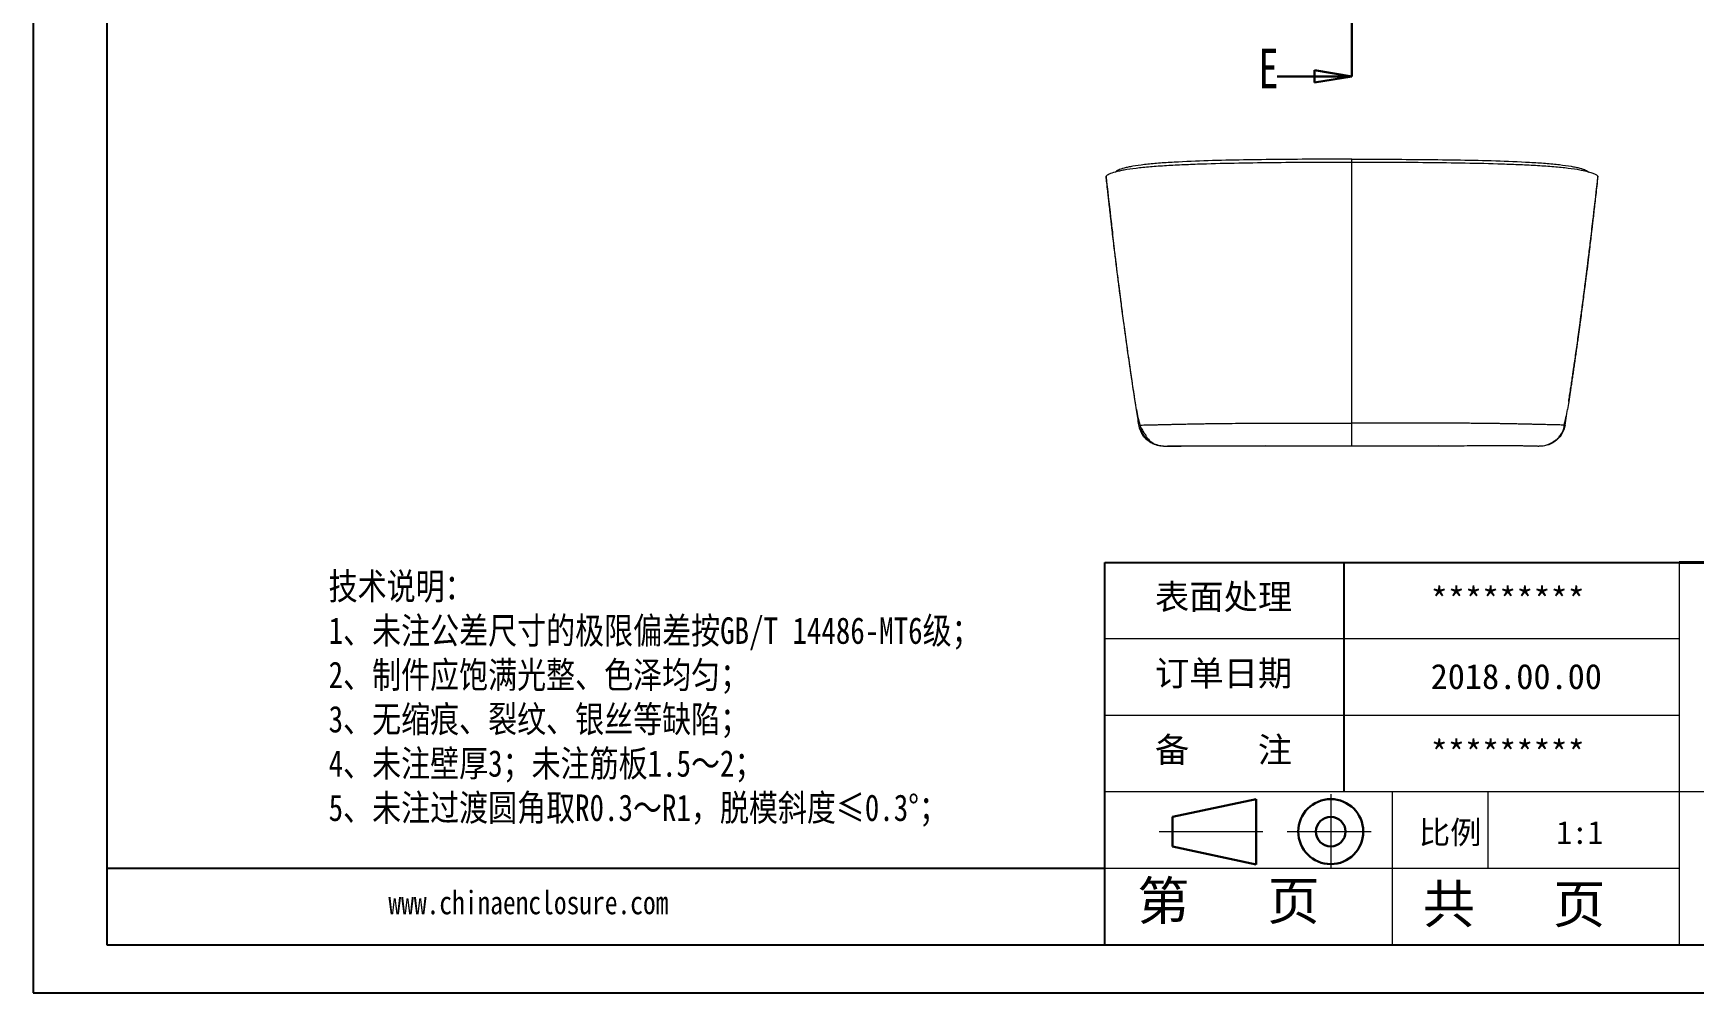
# Model space of a CAD drawing. Header units: inches. Extents: x 1631 to 3663, y 1126 to 1454.
# Drawn here: x 3146.8 to 3279.9, y 1125.7 to 1202.6 of the extents above; entities that cross this region are included whole.
import ezdxf

# ---------------------------------------------------------------- set-up
doc = ezdxf.new("R2010")
doc.units = ezdxf.units.IN
doc.header["$LTSCALE"] = 15
doc.linetypes.add('CENTER2', pattern=[28.575, 19.05, -3.175, 3.175, -3.175])
doc.linetypes.add('PHANTOM', pattern=[12.7, 6.35, -1.27, 1.27, -1.27, 1.27, -1.27])
doc.layers.add('文字', color=81, linetype='Continuous')
for name, color, linetype, lineweight in [('粗实线', 7, 'Continuous', 30), ('细实线', 3, 'Continuous', 9), ('细点划线', 2, 'CENTER2', 9)]:
    doc.layers.add(name, color=color, linetype=linetype, lineweight=lineweight)
doc.styles.add('SLDTEXTSTYLE0', font='TXT', dxfattribs={"width": 0.75})
doc.styles.get("Standard").update_dxf_attribs({"font": 'txt', "bigfont": 'gbcbig.shx'})
doc.styles.add('宋体', font='', dxfattribs={"width": 0.8, "height": 3.5})
doc.styles.get('宋体').set_extended_font_data('SimSun')

# ---------------------------------------------------------------- blocks, each defined once
blk = doc.blocks.new('_CLOSED')
at = {"color": 0, "linetype": 'ByBlock', "lineweight": -2}
for p, q in [((-1, 0.166667), (0, 0)), ((-1, 0.166667), (-1, -0.166667)), ((0, 0), (-1, -0.166667)), ((0, 0), (-1, 0))]:
    blk.add_line(p, q, dxfattribs=at)

msp = doc.modelspace()

# ---------------------------------------------------------------- linework, layer by layer
for p, q in [((3146.836, 1286.739), (3146.836, 1125.657)), ((3152.731, 1282.904), (3152.731, 1129.492)), ((3146.836, 1200.232), (3146.836, 1125.657)), ((3232.746, 1129.492), (3232.746, 1160.174)), ((3232.746, 1160.174), (3278.77, 1160.174)), ((3251.923, 1141.765), (3251.923, 1160.174)), ((3232.746, 1135.628), (3152.731, 1135.628)), ((3152.731, 1129.492), (3370.817, 1129.492)), ((3146.836, 1125.657), (3374.652, 1125.657)), ((3146.836, 1125.657), (3252.306, 1125.657))]:
    msp.add_line(p, q)
at = {"color": 1, "linetype": 'PHANTOM', "lineweight": 30}
msp.add_line((3252.545, 1236.106), (3252.545, 1199.161), dxfattribs=at)
at = {"color": 7, "linetype": 'Continuous', "lineweight": 30}
msp.add_line((3246.545, 1199.161), (3252.545, 1199.161), dxfattribs=at)
at = {"color": 8, "linetype": 'Continuous', "lineweight": 15}
msp.add_line((3252.545, 1192.26), (3252.545, 1192.519), dxfattribs=at)
at = {"color": 7, "linetype": 'Continuous', "lineweight": 15}
for p, q in [((3232.836, 1191.147), (3232.833, 1191.123)), ((3272.257, 1191.123), (3272.253, 1191.147)), ((3269.625, 1171.191), (3269.771, 1172.125)), ((3235.533, 1171.194), (3235.536, 1171.194)), ((3245.62, 1169.522), (3245.445, 1169.506)), ((3259.645, 1169.506), (3259.475, 1169.521))]:
    msp.add_line(p, q, dxfattribs=at)
for points, knots in [([(3252.545, 1192.26), (3250.52, 1192.26), (3248.498, 1192.256), (3245.471, 1192.227), (3244.464, 1192.214), (3242.474, 1192.177), (3241.488, 1192.153), (3240.033, 1192.105), (3239.552, 1192.087), (3238.6, 1192.045), (3238.132, 1192.021), (3237.232, 1191.967), (3236.798, 1191.937), (3236.18, 1191.884), (3235.978, 1191.866), (3235.594, 1191.827), (3235.043, 1191.766), (3234.57, 1191.697), (3234.15, 1191.623), (3234.018, 1191.598), (3233.776, 1191.545), (3233.666, 1191.518), (3233.365, 1191.437), (3233.206, 1191.381), (3232.963, 1191.265), (3232.881, 1191.206), (3232.836, 1191.147)], [0, 0, 0, 0, 0.25, 0.25, 0.375, 0.375, 0.5, 0.5, 0.5625, 0.5625, 0.625, 0.625, 0.6875, 0.6875, 0.71875, 0.71875, 0.75, 0.8125, 0.8125, 0.84375, 0.84375, 0.875, 0.875, 0.9375, 0.9375, 1, 1, 1, 1]), ([(3252.545, 1192.519), (3250.608, 1192.519), (3248.671, 1192.515), (3245.778, 1192.489), (3244.813, 1192.477), (3242.901, 1192.443), (3241.955, 1192.421), (3240.098, 1192.363), (3239.184, 1192.327), (3237.862, 1192.253), (3237.438, 1192.225), (3236.838, 1192.178), (3236.644, 1192.161), (3236.268, 1192.125), (3236.085, 1192.106), (3235.564, 1192.045), (3235.256, 1192.002), (3234.849, 1191.932), (3234.722, 1191.908), (3234.488, 1191.858), (3234.38, 1191.833), (3234.088, 1191.754), (3233.935, 1191.7), (3233.707, 1191.59), (3233.632, 1191.534), (3233.593, 1191.477)], [0, 0, 0, 0, 0.25, 0.25, 0.375, 0.375, 0.5, 0.5, 0.625, 0.625, 0.6875, 0.6875, 0.71875, 0.71875, 0.75, 0.75, 0.8125, 0.8125, 0.84375, 0.84375, 0.875, 0.875, 0.9375, 0.9375, 1, 1, 1, 1]), ([(3252.545, 1192.519), (3254.482, 1192.519), (3256.418, 1192.515), (3259.312, 1192.489), (3260.277, 1192.477), (3262.189, 1192.443), (3263.134, 1192.421), (3264.992, 1192.363), (3265.906, 1192.327), (3267.228, 1192.253), (3267.652, 1192.225), (3268.252, 1192.178), (3268.446, 1192.161), (3268.822, 1192.125), (3269.005, 1192.106), (3269.526, 1192.045), (3269.834, 1192.002), (3270.241, 1191.932), (3270.368, 1191.908), (3270.602, 1191.858), (3270.71, 1191.833), (3271.002, 1191.754), (3271.154, 1191.7), (3271.383, 1191.59), (3271.458, 1191.534), (3271.497, 1191.477)], [0, 0, 0, 0, 0.25, 0.25, 0.375, 0.375, 0.5, 0.5, 0.625, 0.625, 0.6875, 0.6875, 0.71875, 0.71875, 0.75, 0.75, 0.8125, 0.8125, 0.84375, 0.84375, 0.875, 0.875, 0.9375, 0.9375, 1, 1, 1, 1]), ([(3252.545, 1171.354), (3252.545, 1173.329), (3252.545, 1177.783), (3252.545, 1184.407), (3252.545, 1189.322), (3252.545, 1191.893), (3252.545, 1192.26)], [0.059101, 0.059101, 0.059101, 0.059101, 0.25, 0.5, 0.75, 0.79183766, 0.79183766, 0.79183766, 0.79183766]), ([(3272.253, 1191.147), (3272.165, 1191.266), (3271.932, 1191.38), (3271.432, 1191.516), (3271.321, 1191.543), (3271.08, 1191.596), (3270.951, 1191.621), (3270.535, 1191.695), (3270.221, 1191.741), (3269.695, 1191.805), (3269.51, 1191.825), (3269.125, 1191.865), (3268.926, 1191.883), (3268.311, 1191.935), (3267.877, 1191.966), (3266.972, 1192.02), (3266.503, 1192.044), (3265.557, 1192.086), (3265.077, 1192.104), (3263.621, 1192.153), (3262.63, 1192.177), (3260.624, 1192.214), (3259.618, 1192.227), (3256.595, 1192.256), (3254.571, 1192.26), (3252.545, 1192.26)], [0, 0, 0, 0, 0.125, 0.125, 0.15625, 0.15625, 0.1875, 0.1875, 0.25, 0.25, 0.28125, 0.28125, 0.3125, 0.3125, 0.375, 0.375, 0.4375, 0.4375, 0.5, 0.5, 0.625, 0.625, 0.75, 0.75, 1, 1, 1, 1]), ([(3232.83, 1191.123), (3232.949, 1190.042), (3233.12, 1188.503), (3233.306, 1186.959), (3233.361, 1186.499)], [0, 0, 0, 0, 0.7024341, 1, 1, 1, 1]), ([(3271.764, 1186.799), (3271.808, 1187.159), (3271.982, 1188.603), (3272.141, 1190.042), (3272.26, 1191.123)], [0, 0, 0, 0, 0.2489043, 1, 1, 1, 1]), ([(3235.464, 1171.191), (3235.433, 1171.39), (3235.367, 1171.802), (3235.268, 1172.439), (3235.163, 1173.116), (3235.059, 1173.798), (3234.979, 1174.332), (3234.922, 1174.717), (3234.883, 1174.982), (3234.839, 1175.278), (3234.791, 1175.606), (3234.753, 1175.866), (3234.719, 1176.105), (3234.682, 1176.362), (3234.623, 1176.775), (3234.566, 1177.176), (3234.525, 1177.466), (3234.506, 1177.604), (3234.491, 1177.71), (3234.473, 1177.842), (3234.45, 1178.002), (3234.425, 1178.189), (3234.395, 1178.402), (3234.361, 1178.651), (3234.328, 1178.89), (3234.298, 1179.114), (3234.271, 1179.312), (3234.242, 1179.528), (3234.187, 1179.939), (3234.109, 1180.525), (3234.013, 1181.256), (3233.927, 1181.92), (3233.851, 1182.508), (3233.789, 1182.999), (3233.734, 1183.432), (3233.681, 1183.855), (3233.621, 1184.341), (3233.549, 1184.927), (3233.468, 1185.592), (3233.384, 1186.297), (3233.309, 1186.927), (3233.263, 1187.318), (3233.244, 1187.478)], [0, 0, 0, 0, 0.0368311, 0.0760582, 0.117682, 0.1617033, 0.2019657, 0.2163051, 0.2325901, 0.2508208, 0.270997, 0.293106, 0.2987517, 0.31505, 0.3404248, 0.3748757, 0.3889244, 0.3937776, 0.400281, 0.4084348, 0.4182389, 0.4296932, 0.4427978, 0.4575525, 0.4755928, 0.4866604, 0.4988156, 0.5120584, 0.5263887, 0.5744556, 0.6198904, 0.6609199, 0.6965759, 0.7280719, 0.7512132, 0.7762047, 0.8058881, 0.8407401, 0.8839271, 0.9281806, 0.9704046, 1, 1, 1, 1]), ([(3269.92, 1173.081), (3269.945, 1173.241), (3269.983, 1173.486), (3270.033, 1173.817), (3270.072, 1174.073), (3270.11, 1174.328), (3270.148, 1174.581), (3270.185, 1174.832), (3270.222, 1175.082), (3270.264, 1175.368), (3270.318, 1175.736), (3270.389, 1176.229), (3270.472, 1176.81), (3270.565, 1177.467), (3270.636, 1177.974), (3270.685, 1178.332), (3270.71, 1178.511), (3270.735, 1178.695), (3270.761, 1178.883), (3270.787, 1179.076), (3270.814, 1179.274), (3270.847, 1179.521), (3270.892, 1179.856), (3270.954, 1180.317), (3271.03, 1180.897), (3271.101, 1181.441), (3271.154, 1181.852), (3271.186, 1182.1), (3271.217, 1182.338), (3271.258, 1182.662), (3271.308, 1183.057), (3271.362, 1183.481), (3271.405, 1183.83), (3271.442, 1184.123), (3271.473, 1184.38), (3271.549, 1184.996), (3271.646, 1185.791), (3271.76, 1186.744), (3271.821, 1187.266), (3271.851, 1187.524)], [0, 0, 0, 0, 0.0331948, 0.0510879, 0.0688666, 0.0865309, 0.1040809, 0.1215165, 0.1388378, 0.1560447, 0.1811103, 0.2152949, 0.2585969, 0.3020147, 0.3518625, 0.3639363, 0.3763341, 0.3890557, 0.4021012, 0.4154705, 0.4291636, 0.4431805, 0.4667836, 0.4986615, 0.5388127, 0.5872346, 0.6116096, 0.624159, 0.6386282, 0.6610052, 0.6912889, 0.7206288, 0.7490789, 0.7636992, 0.7814377, 0.8022941, 0.8914992, 0.9465143, 1, 1, 1, 1]), ([(3235.267, 1172.447), (3235.247, 1172.576), (3235.212, 1172.801), (3235.178, 1173.026), (3235.163, 1173.121)], [0, 0, 0, 0, 0.5768173, 1, 1, 1, 1]), ([(3269.922, 1173.09), (3269.921, 1173.084), (3269.889, 1172.87), (3269.855, 1172.655), (3269.823, 1172.447)], [0, 0, 0, 0, 0.0284656, 1, 1, 1, 1]), ([(3235.271, 1172.447), (3235.307, 1172.234), (3235.378, 1171.818), (3235.487, 1171.399), (3235.54, 1171.194)], [0, 0, 0, 0, 0.5118642, 1, 1, 1, 1]), ([(3269.55, 1171.194), (3269.603, 1171.398), (3269.712, 1171.818), (3269.783, 1172.234), (3269.819, 1172.447)], [0, 0, 0, 0, 0.4884779, 1, 1, 1, 1]), ([(3235.551, 1171.199), (3235.538, 1171.199), (3235.474, 1171.196), (3235.469, 1171.193), (3235.464, 1171.191)], [0, 0, 0, 0, 0.1964532, 1, 1, 1, 1]), ([(3237.439, 1169.506), (3237.392, 1169.507), (3237.296, 1169.509), (3237.155, 1169.525), (3237.015, 1169.55), (3236.879, 1169.585), (3236.679, 1169.651), (3236.424, 1169.771), (3236.134, 1169.977), (3235.886, 1170.23), (3235.715, 1170.48), (3235.599, 1170.714), (3235.515, 1170.935), (3235.482, 1171.102), (3235.464, 1171.191)], [0, 0, 0, 0, 0.0506719, 0.1012479, 0.1515481, 0.2013952, 0.2506175, 0.3743549, 0.5002043, 0.625841, 0.7496895, 0.819691, 0.9037626, 1, 1, 1, 1]), ([(3235.533, 1171.194), (3235.537, 1171.179), (3235.56, 1171.104), (3235.631, 1170.967), (3235.732, 1170.797), (3235.83, 1170.653), (3235.907, 1170.548), (3235.957, 1170.477), (3235.986, 1170.434), (3236.005, 1170.402), (3236.015, 1170.381), (3236.028, 1170.351), (3236.029, 1170.324), (3236.065, 1170.251), (3236.153, 1170.119), (3236.355, 1169.908), (3236.643, 1169.721), (3236.948, 1169.593), (3237.126, 1169.554), (3237.219, 1169.534)], [0, 0, 0, 0, 0.0270303, 0.1454129, 0.2420582, 0.3171968, 0.3717921, 0.3921723, 0.4087605, 0.422837, 0.4295722, 0.4364593, 0.4683822, 0.5052736, 0.549005, 0.6625544, 0.8141889, 0.9034664, 1, 1, 1, 1]), ([(3235.57, 1171.103), (3235.584, 1171.026), (3235.621, 1170.832), (3235.745, 1170.563), (3235.9, 1170.318), (3236.06, 1170.128), (3236.243, 1169.956), (3236.487, 1169.783), (3236.814, 1169.619), (3237.071, 1169.563), (3237.209, 1169.532)], [0, 0, 0, 0, 0.0971119, 0.2429519, 0.3635176, 0.4557305, 0.550108, 0.6738357, 0.8251964, 1, 1, 1, 1]), ([(3269.625, 1171.191), (3269.591, 1170.976), (3269.519, 1170.754), (3269.289, 1170.336), (3269.133, 1170.141), (3268.758, 1169.823), (3268.541, 1169.7), (3268.095, 1169.542), (3267.866, 1169.506), (3267.65, 1169.506)], [0, 0, 0, 0, 0.25, 0.25, 0.5, 0.5, 0.75, 0.75, 1, 1, 1, 1]), ([(3267.856, 1169.534), (3268.003, 1169.569), (3268.268, 1169.632), (3268.59, 1169.798), (3268.826, 1169.96), (3268.933, 1170.032), (3269.027, 1170.11), (3269.155, 1170.237), (3269.339, 1170.477), (3269.517, 1170.816), (3269.558, 1171.079), (3269.576, 1171.194)], [0, 0, 0, 0, 0.16900611, 0.30505499, 0.40706885, 0.48467666, 0.52638701, 0.57592347, 0.70324206, 0.86942257, 1, 1, 1, 1]), ([(3269.547, 1171.2), (3269.553, 1171.2), (3269.564, 1171.199), (3269.581, 1171.198), (3269.6, 1171.196), (3269.62, 1171.194), (3269.623, 1171.192), (3269.625, 1171.191)], [0, 0, 0, 0, 0.1215291, 0.2167417, 0.3946068, 0.655476, 1, 1, 1, 1]), ([(3269.584, 1171.193), (3269.582, 1171.193), (3269.579, 1171.193), (3269.557, 1171.194), (3269.548, 1171.194)], [0, 0, 0, 0, 0.5756155, 1, 1, 1, 1]), ([(3237.209, 1169.53), (3237.207, 1169.527), (3237.203, 1169.521), (3237.241, 1169.517), (3237.263, 1169.515)], [0, 0, 0, 0, 0.4453742, 1, 1, 1, 1]), ([(3237.439, 1169.506), (3237.448, 1169.506), (3237.464, 1169.506), (3237.515, 1169.506), (3237.566, 1169.506), (3237.569, 1169.506)], [0, 0, 0, 0, 0.484689, 0.9660731, 1, 1, 1, 1]), ([(3237.569, 1169.507), (3237.578, 1169.507), (3237.6, 1169.507), (3237.7, 1169.512), (3237.858, 1169.52), (3238.01, 1169.53), (3238.087, 1169.534)], [0, 0, 0, 0, 0.1968336, 0.45928, 0.7268957, 1, 1, 1, 1]), ([(3237.698, 1169.513), (3237.776, 1169.514), (3237.929, 1169.515), (3238.229, 1169.517), (3238.567, 1169.52), (3238.978, 1169.522), (3239.465, 1169.525), (3240.027, 1169.527), (3240.689, 1169.53), (3241.442, 1169.533), (3242.267, 1169.535), (3243.052, 1169.536), (3243.927, 1169.536), (3244.956, 1169.536), (3246.2, 1169.536), (3247.587, 1169.536), (3249.115, 1169.536), (3250.783, 1169.536), (3251.942, 1169.536), (3252.545, 1169.536)], [0, 0, 0, 0, 0.0351583, 0.0695925, 0.1032899, 0.136208, 0.1788582, 0.2200851, 0.2599124, 0.3168193, 0.3699573, 0.4190652, 0.4653986, 0.5333885, 0.609799, 0.694638, 0.7879196, 0.8896751, 1, 1, 1, 1]), ([(3237.717, 1169.513), (3237.752, 1169.513), (3237.87, 1169.513), (3238.145, 1169.513), (3238.521, 1169.514), (3238.932, 1169.516), (3239.36, 1169.518), (3239.797, 1169.521), (3240.234, 1169.525), (3240.549, 1169.528), (3240.705, 1169.53)], [0, 0, 0, 0, 0.0705263, 0.2342965, 0.3873497, 0.5296954, 0.6613576, 0.782373, 0.8927393, 1, 1, 1, 1]), ([(3252.545, 1169.536), (3253.121, 1169.536), (3254.264, 1169.536), (3255.925, 1169.536), (3257.478, 1169.537), (3258.886, 1169.538), (3260.147, 1169.54), (3261.259, 1169.542), (3262.222, 1169.544), (3262.995, 1169.547), (3263.599, 1169.549), (3264.053, 1169.552), (3264.419, 1169.555), (3264.723, 1169.56), (3265.014, 1169.564), (3265.336, 1169.56), (3265.722, 1169.554), (3266.116, 1169.546), (3266.493, 1169.537), (3266.832, 1169.528), (3267.15, 1169.52), (3267.303, 1169.515), (3267.382, 1169.513)], [0, 0, 0, 0, 0.1049063, 0.207941, 0.3022317, 0.3878193, 0.4647283, 0.5329782, 0.5925706, 0.6435443, 0.6781725, 0.7073653, 0.7311476, 0.7495649, 0.7672248, 0.7893768, 0.8185019, 0.8544416, 0.8857212, 0.9205388, 0.9587035, 1, 1, 1, 1]), ([(3267.289, 1169.534), (3267.364, 1169.526), (3267.501, 1169.509), (3267.516, 1169.508), (3267.522, 1169.507)], [0, 0, 0, 0, 0.5455721, 1, 1, 1, 1]), ([(3267.65, 1169.506), (3267.642, 1169.506), (3267.626, 1169.506), (3267.575, 1169.506), (3267.525, 1169.506), (3267.522, 1169.506)], [0, 0, 0, 0, 0.487457, 0.9720769, 1, 1, 1, 1]), ([(3267.826, 1169.515), (3267.848, 1169.517), (3267.885, 1169.52), (3267.881, 1169.527), (3267.879, 1169.53)], [0, 0, 0, 0, 0.56632448, 1, 1, 1, 1])]:
    msp.add_open_spline(points, degree=3, knots=knots, dxfattribs=at)
at = {"color": 8, "linetype": 'Continuous', "lineweight": 15}
for points, knots in [([(3235.163, 1173.121), (3235.135, 1173.303), (3235.065, 1173.764), (3234.951, 1174.526), (3234.815, 1175.444), (3234.685, 1176.348), (3234.569, 1177.163), (3234.48, 1177.802), (3234.409, 1178.315), (3234.338, 1178.832), (3234.257, 1179.434), (3234.167, 1180.106), (3234.084, 1180.737), (3233.996, 1181.407), (3233.906, 1182.107), (3233.815, 1182.824), (3233.742, 1183.404), (3233.683, 1183.877), (3233.632, 1184.29), (3233.583, 1184.689), (3233.535, 1185.089), (3233.489, 1185.466), (3233.449, 1185.801), (3233.41, 1186.125), (3233.369, 1186.473), (3233.324, 1186.849), (3233.282, 1187.211), (3233.242, 1187.556), (3233.2, 1187.914), (3233.157, 1188.287), (3233.114, 1188.662), (3233.074, 1189.015), (3233.036, 1189.346), (3233.002, 1189.655), (3232.954, 1190.081), (3232.899, 1190.576), (3232.855, 1190.975), (3232.836, 1191.147)], [0, 0, 0, 0, 0.0303902, 0.0769741, 0.1271653, 0.1834216, 0.227539, 0.2629948, 0.2897888, 0.3130255, 0.3490642, 0.3898598, 0.4248565, 0.4540539, 0.5012296, 0.5411658, 0.5732861, 0.5975894, 0.619732, 0.6418646, 0.6639871, 0.6860997, 0.7045489, 0.7196303, 0.7400428, 0.7623221, 0.7822073, 0.8002303, 0.8196546, 0.8416202, 0.8623895, 0.8819625, 0.9003389, 0.9175184, 0.9335009, 0.971279, 1, 1, 1, 1]), ([(3272.253, 1191.147), (3272.225, 1190.892), (3272.171, 1190.398), (3272.091, 1189.682), (3272.016, 1189.017), (3271.946, 1188.402), (3271.881, 1187.838), (3271.826, 1187.363), (3271.776, 1186.941), (3271.725, 1186.504), (3271.659, 1185.949), (3271.574, 1185.246), (3271.471, 1184.396), (3271.382, 1183.677), (3271.32, 1183.186), (3271.293, 1182.969), (3271.271, 1182.798), (3271.249, 1182.624), (3271.227, 1182.446), (3271.204, 1182.265), (3271.18, 1182.082), (3271.111, 1181.544), (3270.99, 1180.612), (3270.866, 1179.681), (3270.788, 1179.1), (3270.762, 1178.911), (3270.736, 1178.719), (3270.709, 1178.525), (3270.683, 1178.33), (3270.643, 1178.045), (3270.592, 1177.672), (3270.528, 1177.215), (3270.464, 1176.763), (3270.397, 1176.296), (3270.33, 1175.83), (3270.262, 1175.363), (3270.196, 1174.911), (3270.131, 1174.475), (3270.077, 1174.113), (3270.009, 1173.657), (3269.96, 1173.336), (3269.922, 1173.09)], [0, 0, 0, 0, 0.0424948, 0.0821731, 0.1190365, 0.153086, 0.1843225, 0.2127472, 0.2318926, 0.2544419, 0.2851499, 0.3240145, 0.3710332, 0.4262035, 0.4432658, 0.4525772, 0.4620581, 0.4717085, 0.4815284, 0.4915177, 0.5016765, 0.5120048, 0.5808062, 0.6563033, 0.6666857, 0.677183, 0.6877951, 0.698522, 0.7093637, 0.7203203, 0.7459155, 0.7712499, 0.7963235, 0.8211365, 0.8488539, 0.8737888, 0.8988607, 0.9240698, 0.9465179, 0.9590681, 1, 1, 1, 1]), ([(3235.536, 1171.194), (3235.536, 1171.194), (3235.559, 1171.195), (3235.709, 1171.198), (3235.924, 1171.203), (3236.122, 1171.208), (3236.256, 1171.211), (3236.399, 1171.214), (3236.549, 1171.217), (3236.707, 1171.221), (3236.87, 1171.225), (3237.039, 1171.229), (3237.286, 1171.235), (3237.614, 1171.243), (3238.023, 1171.253), (3238.411, 1171.262), (3238.767, 1171.27), (3239.084, 1171.277), (3239.386, 1171.284), (3239.703, 1171.291), (3240.067, 1171.297), (3240.481, 1171.304), (3241.084, 1171.313), (3241.903, 1171.323), (3242.959, 1171.333), (3244.123, 1171.341), (3245.355, 1171.346), (3246.545, 1171.35), (3247.691, 1171.352), (3248.821, 1171.353), (3250.027, 1171.354), (3251.276, 1171.354), (3252.121, 1171.354), (3252.545, 1171.354)], [0, 0, 0, 0, 0.0006538, 0.0447706, 0.0863038, 0.1013034, 0.1160109, 0.1304399, 0.1446021, 0.1585069, 0.1721621, 0.1855738, 0.1987462, 0.2285456, 0.2556471, 0.2799623, 0.3013805, 0.3197804, 0.3352499, 0.35289, 0.3727854, 0.3950285, 0.4197159, 0.4686178, 0.5224131, 0.5810303, 0.6441615, 0.7068762, 0.75834, 0.8145998, 0.8746868, 0.937161, 1, 1, 1, 1]), ([(3269.548, 1171.194), (3269.513, 1171.195), (3269.436, 1171.197), (3269.209, 1171.202), (3268.899, 1171.209), (3268.517, 1171.218), (3268.155, 1171.227), (3267.844, 1171.234), (3267.6, 1171.24), (3267.334, 1171.246), (3267.046, 1171.253), (3266.735, 1171.26), (3266.402, 1171.268), (3266.045, 1171.276), (3265.688, 1171.284), (3265.36, 1171.291), (3265.09, 1171.297), (3264.848, 1171.301), (3264.587, 1171.305), (3264.257, 1171.309), (3263.846, 1171.314), (3263.314, 1171.321), (3262.723, 1171.327), (3262.135, 1171.333), (3261.638, 1171.337), (3261.172, 1171.34), (3260.675, 1171.342), (3260.181, 1171.344), (3259.72, 1171.346), (3259.319, 1171.348), (3258.925, 1171.349), (3258.531, 1171.35), (3258.139, 1171.351), (3257.608, 1171.352), (3256.898, 1171.353), (3255.971, 1171.354), (3254.928, 1171.354), (3253.773, 1171.354), (3252.966, 1171.354), (3252.545, 1171.354)], [0, 0, 0, 0, 0.03313, 0.0721425, 0.110386, 0.1477023, 0.184053, 0.2009356, 0.2185073, 0.2367569, 0.2556695, 0.2752241, 0.295394, 0.3161484, 0.3380146, 0.3562719, 0.3709997, 0.3822957, 0.3955554, 0.4130324, 0.434641, 0.4602933, 0.4956655, 0.5254576, 0.5498374, 0.5709072, 0.5957512, 0.6244854, 0.6449736, 0.6646752, 0.6842873, 0.7038135, 0.7232569, 0.7426205, 0.7827856, 0.8287038, 0.8803015, 0.9374701, 1, 1, 1, 1]), ([(3252.545, 1169.536), (3252.545, 1169.536), (3252.545, 1169.547), (3252.545, 1169.63), (3252.545, 1169.792), (3252.545, 1170.03), (3252.545, 1170.322), (3252.545, 1170.652), (3252.545, 1170.999), (3252.545, 1171.238), (3252.545, 1171.354)], [0, 0, 0, 0, 0.002902, 0.1425945, 0.287508, 0.4351808, 0.5828545, 0.7277705, 0.867467, 1, 1, 1, 1])]:
    msp.add_open_spline(points, degree=3, knots=knots, dxfattribs=at)
at = {"layer": '粗实线', "color": 7, "lineweight": 40}
msp.add_line((3370.817, 1160.174), (3278.77, 1160.174), dxfattribs=at)
at = {"layer": '粗实线', "color": 7}
for p, q in [((3244.874, 1141.191), (3238.169, 1139.77)), ((3244.874, 1141.191), (3244.874, 1135.936)), ((3238.169, 1139.77), (3238.169, 1137.398)), ((3238.169, 1137.398), (3244.874, 1135.936))]:
    msp.add_line(p, q, dxfattribs=at)
for radius in [2.607, 1.186]:
    msp.add_circle((3250.842, 1138.584), radius, dxfattribs=at)
at = {"layer": '细实线', "color": 7}
for p, q in [((3278.77, 1160.174), (3278.77, 1129.492)), ((3278.77, 1154.038), (3232.746, 1154.038)), ((3278.77, 1147.901), (3232.746, 1147.901)), ((3370.817, 1141.765), (3232.746, 1141.765)), ((3255.758, 1141.765), (3255.758, 1129.492)), ((3263.429, 1141.765), (3263.429, 1135.628)), ((3278.77, 1135.628), (3232.746, 1135.628))]:
    msp.add_line(p, q, dxfattribs=at)
at = {"layer": '细点划线', "color": 7}
for p, q in [((3250.842, 1141.585), (3250.842, 1135.628)), ((3237.1, 1138.584), (3245.388, 1138.584)), ((3247.356, 1138.584), (3254.093, 1138.584))]:
    msp.add_line(p, q, dxfattribs=at)

# ---------------------------------------------------------------- block references
at = {"color": 7, "linetype": 'Continuous', "lineweight": 30, "xscale": 3, "yscale": 3, "zscale": 0.5}
msp.add_blockref('_CLOSED', (3252.545, 1199.161), dxfattribs=at)

# ---------------------------------------------------------------- texts
at = {"color": 7, "linetype": 'Continuous', "insert": (3245.042, 1201.378), "char_height": 3.175, "attachment_point": 1, "style": 'SLDTEXTSTYLE0'}
msp.add_mtext('E', dxfattribs=at)
at = {"char_height": 2.01808, "width": 1146.97864, "attachment_point": 1}
for s, insert in [('{\\fSimHei|b0|i0|c134|p49;表面处理}', (3236.749, 1158.433)), ('{\\fSimHei|b0|i0|c134|p49;*********}', (3258.852, 1158.173)), ('{\\fSimHei|b0|i0|c134|p49;订单日期}', (3236.749, 1152.296)), ('{\\fSimHei|b0|i0|c134|p49;2018.00.00}', (3258.852, 1152.037)), ('{\\fSimHei|b0|i0|c134|p49;备    注}', (3236.749, 1146.16)), ('{\\fSimHei|b0|i0|c134|p49;*********}', (3258.852, 1145.9))]:
    msp.add_mtext(s, dxfattribs=dict(at, insert=insert))
at = {"layer": '文字', "color": 0, "attachment_point": 1, "style": '宋体'}
for s, insert, char_height, width in [('{\\H1.111x;技术说明：\\P1、未注公差尺寸的极限偏差按GB/T 14486-MT6级；\\P2、制件应饱满光整、色泽均匀；\\P3、无缩痕、裂纹、银丝等缺陷；\\P4、未注壁厚3；未注筋板1.5～2；\\P5、未注过渡圆角取R0.3～R1，脱模斜度≤0.3%%D；}', (3170.516, 1159.328), 1.91765, 59.77219), ('www.chinaenclosure.com', (3175.306, 1133.833), 1.87503, 32.94256)]:
    msp.add_mtext(s, dxfattribs=dict(at, insert=insert, char_height=char_height, width=width))
at = {"layer": '细实线', "color": 7, "attachment_point": 1}
for s, insert, char_height, width in [('{\\fSimSun|b0|i0|c134|p54;比例}', (3257.906, 1139.441), 1.84094, 8.08117), ('{\\fSimSun|b0|i0|c134|p54;1:1}', (3268.932, 1139.441), 1.84094, 8.08117), ('{\\fSimSun|b0|i0|c134|p54;第   页}', (3235.328, 1134.574), 3.06824, 23.01179), ('{\\fSimSun|b0|i0|c134|p54; 共   页}', (3256.134, 1134.313), 3.06824, 23.01179)]:
    msp.add_mtext(s, dxfattribs=dict(at, insert=insert, char_height=char_height, width=width))

doc.saveas('drawing.dxf')
